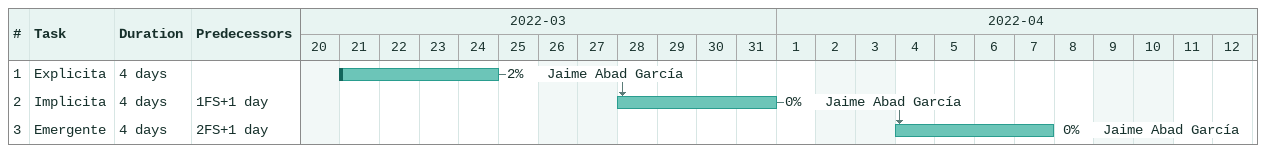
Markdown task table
| ID | Task | Duration | Start | Finish | Predecessors | Resources | % complete |
|---|---|---|---|---|---|---|---|
| 1 | Explicita | 4d | 2022-03-21 | 2022-03-24 |  | Jaime Abad García | 2 |
| 2 | Implicita | 4d | 2022-03-28 | 2022-03-31 | 1FS+1d | Jaime Abad García | 0 |
| 3 | Emergente | 4d | 2022-04-04 | 2022-04-07 | 2FS+1d | Jaime Abad García | 0 |
